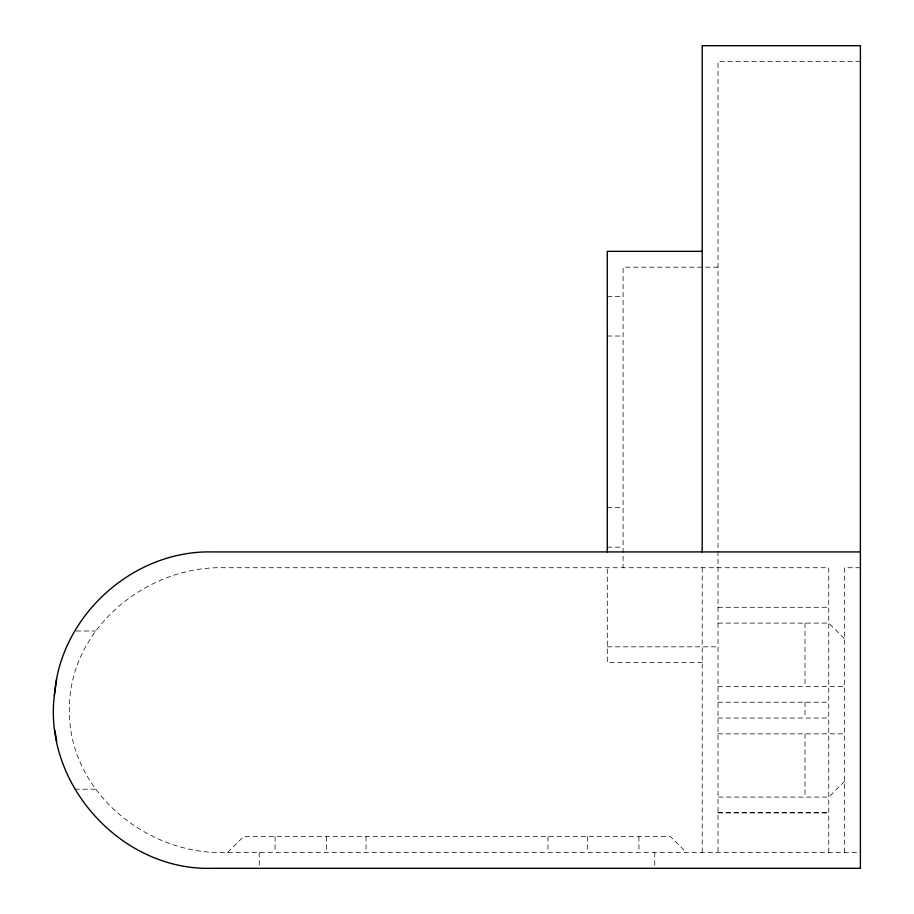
<?xml version="1.0" encoding="UTF-8"?>
<svg xmlns="http://www.w3.org/2000/svg" width="914" height="914" viewBox="0 0 914 914"><rect width="100%" height="100%" fill="white"/><g stroke="black" fill="none" stroke-linecap="round" stroke-linejoin="round"><path stroke-width="0.69" stroke-dasharray="4.57 3.43" d="M828.747 852.476L828.747 567.731L224.456 567.731C146.469 565.378 68.299 629.22 69.43 710.109C68.299 790.987 146.469 854.841 224.456 852.476L860.394 852.476M227.62 852.476L243.444 836.664L670.556 836.664L686.38 852.476M844.57 781.299L828.747 797.111L718.016 797.111M860.394 61.524L718.016 61.524L718.016 852.476M718.016 267.174L623.097 267.174L623.097 567.731M607.284 296.479L623.097 296.479M607.284 336.021L623.097 336.021M607.284 507.601L623.097 507.601M607.284 547.155L623.097 547.155M860.394 567.731L844.57 567.731L844.57 852.476M718.016 607.284L828.747 607.284M718.016 623.097L828.747 623.097L844.57 638.92M76.182 631.014L95.559 631.014M607.284 646.826L718.016 646.826M702.203 662.65L607.284 662.65L607.284 567.731M718.016 686.38L844.57 686.38M718.016 702.203L828.747 702.203M718.016 718.016L828.747 718.016M718.016 733.839L844.57 733.839M74.799 789.205L95.559 789.205M718.016 812.386L828.747 812.386M718.016 812.934L828.747 812.934M805.028 623.097L805.028 686.38M805.028 702.203L805.028 718.016M805.028 733.839L805.028 797.111M702.203 567.731L702.203 852.476M654.744 852.476L654.744 866.986M638.92 836.664L638.92 852.476M587.508 836.664L587.508 852.476M547.966 836.664L547.966 852.476M366.034 836.664L366.034 852.476M326.492 836.664L326.492 852.476M275.08 836.664L275.08 852.476M259.256 852.476L259.256 866.986"/><path stroke-width="1.37" d="M54.554 693.646C42.455 783.412 121.139 870.973 211.797 868.3L860.394 868.3L860.394 45.7L702.203 45.7L702.203 551.919M54.646 692.755C61.467 614.802 133.604 550.308 211.797 551.919L860.394 551.919M54.36 695.577L56.645 679.251M702.203 251.35L607.284 251.35L607.284 551.919M54.966 730.663L56.645 740.968"/></g></svg>
